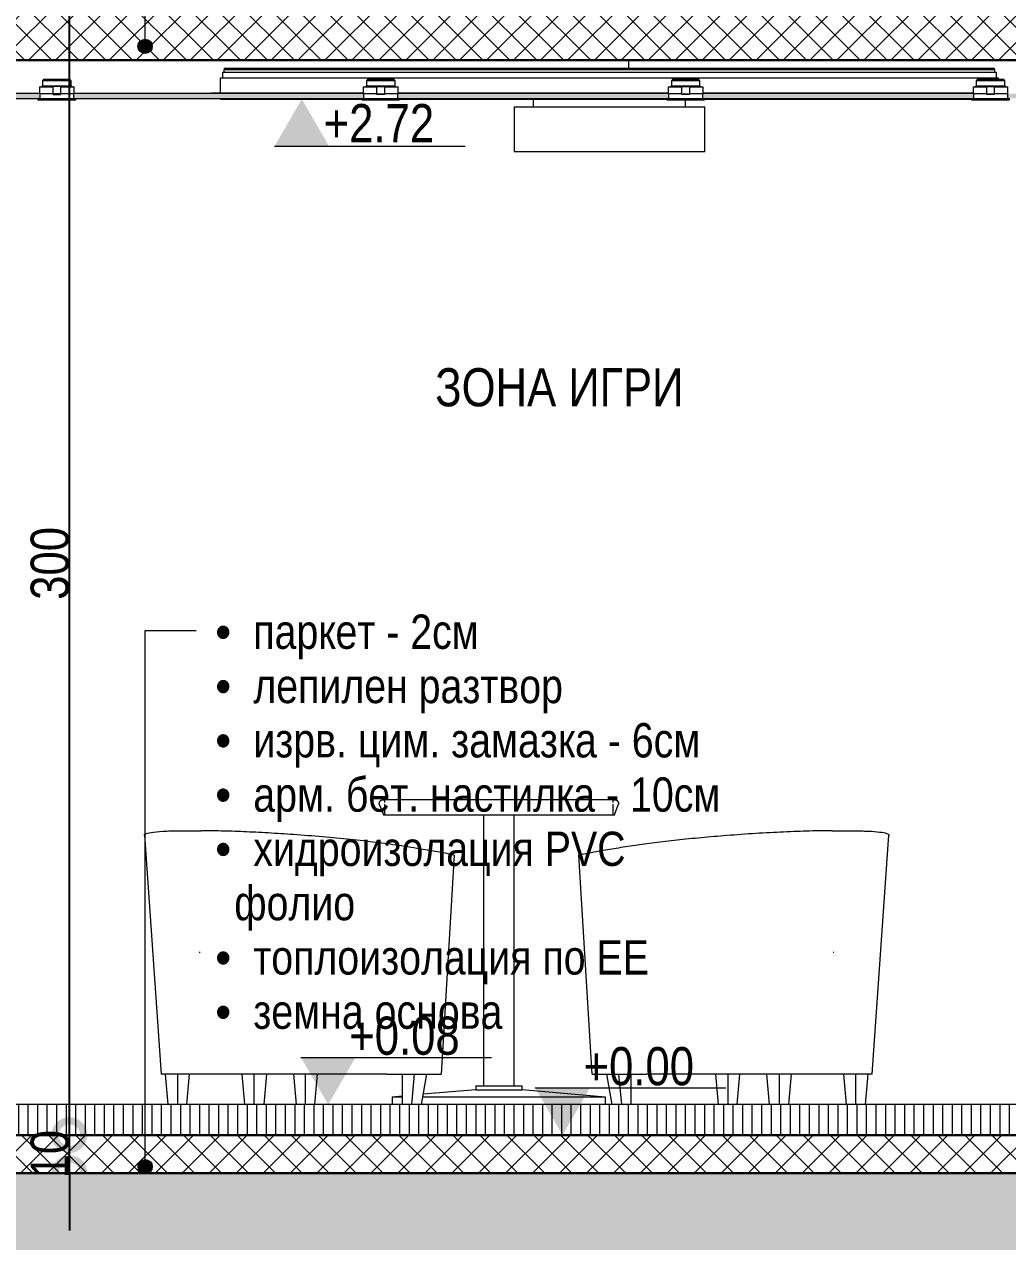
# Model space of a CAD drawing. Header units: centimetres. Extents: x 0 to 25250, y 0 to 2250.
# Drawn here: x 9647.1 to 9905.1, y 1368 to 1687.4 of the extents above; entities that cross this region are included whole.
import ezdxf

# ---------------------------------------------------------------- set-up
doc = ezdxf.new("R2010")
doc.units = ezdxf.units.CM
doc.linetypes.add('20-View-1$0$Dash', pattern=[31.75, 15.875, -15.875])
for name, color, linetype, lineweight in [('A-ANNO-DIMS', 7, 'Continuous', 9), ('A-ANNO-NOTE', 7, 'Continuous', 9), ('A-AREA-IDEN', 7, 'Continuous', 9), ('A-CLNG', 7, 'Continuous', 15), ('A-CLNG-PATT', 7, 'Continuous', 15), ('A-DETL', 7, 'Continuous', 9), ('A-DETL-GENF', 7, 'Continuous', 9), ('A-FLOR-FNSH', 7, 'Continuous', 9), ('A-FLOR-LEVL', 7, 'Continuous', 9), ('A-FLOR-PATT', 7, 'Continuous', 9), ('A-GENM', 7, 'Continuous', 9), ('E-LITE-EQPM', 7, 'Continuous', 9), ('G-ANNO-DIMS', 7, 'Continuous', 9), ('G-ANNO-TEXT', 7, 'Continuous', 9), ('I-FURN', 7, 'Continuous', 9), ('S-BEAM', 7, 'Continuous', 9)]:
    doc.layers.add(name, color=color, linetype=linetype, lineweight=lineweight)
doc.styles.add('20-View-1$0$Arial Narrow', font='ARIALN.TTF', dxfattribs={"height": 10})
doc.styles.add('20-View-1$0$Arial Narrow_1', font='ARIALN.TTF', dxfattribs={"height": 10})
doc.styles.add('20-View-1$0$Arial Narrow_3', font='ARIALN.TTF', dxfattribs={"height": 9})
doc.dimstyles.new('20-View-1$0$TEC_DIM', dxfattribs={"dimscale": 30.48, "dimtxt": 10.23431, "dimasz": 0.492126, "dimexe": 0.393701, "dimexo": 0.246063, "dimgap": 0, "dimtad": 1, "dimdec": 0, "dimzin": 0, "dimdsep": 46, "dimtxsty": '20-View-1$0$Arial Narrow', "dimblk1": '20-View-1$0$_DotSmall', "dimblk2": '20-View-1$0$_DotSmall', "dimsah": 1, "dimcen": 0.09, "dimazin": 0, "dimtfac": 1, "dimtdec": 4, "dimtix": 1, "dimtmove": 0, "dimatfit": 3, "dimfxl": 1, "dimtvp": 1, "dimtolj": 1, "dimtzin": 0, "dimarcsym": 2})
pattern_1 = [(45, (10368.9557, 1691.626), (-3.535534, 3.535534), []), (135, (10368.9557, 1691.626), (-3.535534, -3.535534), [])]

# ---------------------------------------------------------------- blocks, each defined once
blk = doc.blocks.new('Furniture_Crescent_Armchair - 870x580x380mm-1673152-1-1')
at = {"layer": 'I-FURN', "color": 253, "true_color": 0xaaaaaa}
for p, q in [((-887.86, 79.85), (-883.61, 79.85)), ((-898.52, 78.72), (-894.14, 16)), ((-817.2, 73.47), (-820.66, 16)), ((-884.7, 16), (-894.14, 16)), ((-892.31, 8), (-893.01, 16)), ((-889.83, 16), (-889.83, 8)), ((-887.36, 8), (-886.65, 16)), ((-880.46, 16), (-884.7, 16)), ((-834.89, 16), (-880.46, 16)), ((-872.17, 8), (-872.88, 16)), ((-869.69, 8), (-869.69, 16)), ((-866.51, 16), (-867.22, 8)), ((-859.43, 16), (-858.72, 8)), ((-856.24, 8), (-856.24, 16)), ((-853.77, 8), (-853.06, 16)), ((-834.89, 16), (-820.66, 16)), ((-830.8, 8), (-830.8, 16)), ((-828.33, 8), (-827.62, 16)), ((-825.85, 8), (-824.44, 16))]:
    blk.add_line(p, q, dxfattribs=at)
at = {"layer": 'I-FURN', "color": 253, "true_color": 0xaaaaaa, "flags": 128}
blk.add_lwpolyline([(-884.11, 47.99), (-884.01, 48), (-883.92, 48)], dxfattribs=at)
at = {"layer": 'I-FURN', "color": 253, "true_color": 0xaaaaaa}
for points, knots in [([(-898.47, 78.59), (-898.6, 78.79), (-898.34, 79.15), (-896.35, 79.55), (-893.45, 79.76), (-890.46, 79.84), (-888.76, 79.85), (-887.86, 79.85)], [0.4705882, 0.4705882, 0.4705882, 0.4705882, 0.6029412, 0.7352941, 0.8676471, 0.9338235, 1, 1, 1, 1]), ([(-831.92, 76), (-832.81, 76.13), (-834.68, 76.4), (-838.75, 76.92), (-844.39, 77.56), (-851.75, 78.26), (-859.1, 78.84), (-866.11, 79.29), (-872.57, 79.61), (-877.53, 79.78), (-881.14, 79.84), (-882.81, 79.85), (-883.61, 79.85)], [-1, -1, -1, -1, -0.933824, -0.867647, -0.735294, -0.602941, -0.470588, -0.352941, -0.235294, -0.117647, -0.058824, 0, 0, 0, 0]), ([(-817.2, 73.47), (-818.42, 73.72), (-821.02, 74.22), (-825.86, 75.06), (-829.64, 75.66), (-831.92, 76)], [-1, -1, -1, -1, -0.7, -0.4, 0, 0, 0, 0])]:
    blk.add_open_spline(points, degree=3, knots=knots, dxfattribs=at)
blk = doc.blocks.new('Furniture_Table_Cafe - Furniture_Table_Cafe-V22-1-1')
at = {"layer": 'I-FURN', "color": 253, "true_color": 0xaaaaaa}
for p, q in [((-1614.46, 86.64), (-1613.44, 84)), ((-1613.14, 88), (-1613.14, 87.3)), ((-1613.14, 86.85), (-1613.14, 84)), ((-1553.14, 87.3), (-1553.14, 88)), ((-1553.14, 84), (-1553.14, 86.85)), ((-1552.84, 84), (-1551.83, 86.64)), ((-1613.44, 84), (-1552.84, 84)), ((-1587.14, 84), (-1587.14, 12.92)), ((-1579.14, 12.92), (-1579.14, 84)), ((-1589.23, 12.92), (-1589.23, 11.92)), ((-1589.23, 12.92), (-1577.06, 12.92)), ((-1577.06, 11.92), (-1577.06, 12.92)), ((-1608.44, 10.24), (-1611.14, 10)), ((-1611.14, 10), (-1611.14, 8)), ((-1608.49, 10), (-1611.14, 10)), ((-1555.14, 10), (-1603.24, 10)), ((-1589.23, 11.92), (-1603.01, 10.71)), ((-1589.23, 11.92), (-1577.06, 11.92)), ((-1555.14, 10), (-1577.06, 11.92)), ((-1555.14, 8), (-1555.14, 10))]:
    blk.add_line(p, q, dxfattribs=at)
at = {"layer": 'I-FURN', "color": 253, "true_color": 0xaaaaaa, "flags": 128}
for points in [[(-1614.46, 86.64), (-1614.47, 86.68), (-1614.48, 86.72), (-1614.49, 86.76), (-1614.5, 86.79), (-1614.51, 86.83), (-1614.52, 86.87), (-1614.52, 86.91), (-1614.52, 86.95), (-1614.52, 86.99), (-1614.52, 87.03), (-1614.52, 87.07), (-1614.52, 87.11), (-1614.51, 87.15), (-1614.51, 87.19), (-1614.5, 87.23), (-1614.49, 87.27), (-1614.48, 87.31), (-1614.46, 87.35), (-1614.45, 87.38), (-1614.43, 87.42), (-1614.41, 87.46), (-1614.39, 87.49), (-1614.37, 87.53), (-1614.35, 87.56), (-1614.33, 87.59), (-1614.31, 87.62), (-1614.28, 87.65), (-1614.25, 87.68), (-1614.23, 87.71), (-1614.2, 87.74), (-1614.17, 87.77), (-1614.13, 87.79), (-1614.1, 87.82), (-1614.07, 87.84), (-1614.04, 87.86), (-1614, 87.88), (-1613.97, 87.9), (-1613.93, 87.91), (-1613.89, 87.93), (-1613.85, 87.94), (-1613.82, 87.96), (-1613.78, 87.97), (-1613.74, 87.98), (-1613.7, 87.98), (-1613.66, 87.99), (-1613.62, 88), (-1613.58, 88), (-1613.54, 88), (-1613.52, 88)], [(-1613.52, 88), (-1613.5, 88), (-1613.43, 88), (-1613.31, 88), (-1613.14, 88)], [(-1552.76, 88), (-1552.79, 88), (-1552.86, 88), (-1552.98, 88), (-1553.15, 88), (-1553.37, 88), (-1553.63, 88), (-1553.95, 88), (-1554.31, 88), (-1554.71, 88), (-1555.16, 88), (-1555.66, 88), (-1556.2, 88), (-1556.78, 88), (-1557.4, 88), (-1558.07, 88), (-1558.78, 88), (-1559.52, 88), (-1560.3, 88), (-1561.12, 88), (-1561.98, 88), (-1562.87, 88), (-1563.79, 88), (-1564.74, 88), (-1565.72, 88), (-1566.73, 88), (-1567.76, 88), (-1568.82, 88), (-1569.91, 88), (-1571.01, 88), (-1572.13, 88), (-1573.28, 88), (-1574.43, 88), (-1575.6, 88), (-1576.79, 88), (-1577.98, 88), (-1579.18, 88), (-1580.39, 88), (-1581.6, 88), (-1582.82, 88), (-1584.03, 88), (-1585.24, 88), (-1586.45, 88), (-1587.66, 88), (-1588.86, 88), (-1590.05, 88), (-1591.22, 88), (-1592.39, 88), (-1593.54, 88), (-1594.67, 88), (-1595.79, 88), (-1596.88, 88), (-1597.95, 88), (-1599, 88), (-1600.03, 88), (-1601.02, 88), (-1601.99, 88), (-1602.93, 88), (-1603.83, 88), (-1604.71, 88), (-1605.55, 88), (-1606.35, 88), (-1607.11, 88), (-1607.84, 88), (-1608.53, 88), (-1609.18, 88), (-1609.78, 88), (-1610.34, 88), (-1610.86, 88), (-1611.34, 88), (-1611.77, 88), (-1612.15, 88), (-1612.49, 88), (-1612.78, 88), (-1613.02, 88), (-1613.22, 88), (-1613.37, 88), (-1613.47, 88), (-1613.52, 88), (-1613.52, 88)], [(-1553.17, 88), (-1553.07, 88), (-1552.92, 88), (-1552.82, 88), (-1552.77, 88), (-1552.76, 88)], [(-1552.76, 88), (-1552.72, 88), (-1552.68, 88), (-1552.64, 87.99), (-1552.6, 87.99), (-1552.56, 87.98), (-1552.53, 87.97), (-1552.49, 87.96), (-1552.45, 87.95), (-1552.41, 87.94), (-1552.37, 87.92), (-1552.34, 87.9), (-1552.3, 87.89), (-1552.27, 87.87), (-1552.23, 87.85), (-1552.2, 87.83), (-1552.17, 87.8), (-1552.13, 87.78), (-1552.1, 87.75), (-1552.07, 87.72), (-1552.05, 87.7), (-1552.02, 87.67), (-1551.99, 87.64), (-1551.97, 87.61), (-1551.94, 87.57), (-1551.92, 87.54), (-1551.9, 87.51), (-1551.88, 87.47), (-1551.86, 87.44), (-1551.85, 87.4), (-1551.83, 87.36), (-1551.82, 87.32), (-1551.8, 87.29), (-1551.79, 87.25), (-1551.79, 87.21), (-1551.78, 87.17), (-1551.77, 87.13), (-1551.77, 87.09), (-1551.76, 87.05), (-1551.76, 87.01), (-1551.76, 86.97), (-1551.77, 86.93), (-1551.77, 86.89), (-1551.77, 86.85), (-1551.78, 86.81), (-1551.79, 86.77), (-1551.8, 86.73), (-1551.81, 86.7), (-1551.82, 86.66), (-1551.83, 86.64)]]:
    blk.add_lwpolyline(points, dxfattribs=at)
blk = doc.blocks.new('Furniture_Crescent_Armchair - 870x580x380mm-V23-1-1')
at = {"layer": 'I-FURN', "color": 253, "true_color": 0xaaaaaa}
for p, q in [((-1495.72, 79.85), (-1491.48, 79.85)), ((-1485.2, 16), (-1480.82, 78.72)), ((-1558.68, 16), (-1562.14, 73.47)), ((-1558.68, 16), (-1544.45, 16)), ((-1554.9, 16), (-1553.48, 8)), ((-1551.72, 16), (-1551.01, 8)), ((-1548.54, 16), (-1548.54, 8)), ((-1498.88, 16), (-1544.45, 16)), ((-1526.28, 16), (-1525.57, 8)), ((-1523.09, 16), (-1523.09, 8)), ((-1520.62, 8), (-1519.91, 16)), ((-1512.12, 8), (-1512.83, 16)), ((-1509.64, 16), (-1509.64, 8)), ((-1506.46, 16), (-1507.17, 8)), ((-1494.64, 16), (-1498.88, 16)), ((-1485.2, 16), (-1494.64, 16)), ((-1492.69, 16), (-1491.98, 8)), ((-1489.51, 8), (-1489.51, 16)), ((-1486.32, 16), (-1487.03, 8))]:
    blk.add_line(p, q, dxfattribs=at)
at = {"layer": 'I-FURN', "color": 253, "true_color": 0xaaaaaa, "flags": 128}
blk.add_lwpolyline([(-1495.42, 48), (-1495.32, 48), (-1495.22, 47.99)], dxfattribs=at)
at = {"layer": 'I-FURN', "color": 253, "true_color": 0xaaaaaa}
for points, knots in [([(-1495.72, 79.85), (-1496.63, 79.85), (-1498.51, 79.84), (-1502.63, 79.76), (-1508.33, 79.55), (-1515.72, 79.15), (-1523.08, 78.63), (-1530.08, 78.03), (-1536.49, 77.39), (-1541.4, 76.82), (-1544.98, 76.35), (-1546.62, 76.12), (-1547.41, 76)], [-1, -1, -1, -1, -0.933824, -0.867647, -0.735294, -0.602941, -0.470588, -0.352941, -0.235294, -0.117647, -0.058824, 0, 0, 0, 0]), ([(-1491.48, 79.85), (-1490.68, 79.85), (-1489.16, 79.84), (-1486.44, 79.78), (-1483.69, 79.61), (-1481.55, 79.29), (-1480.79, 78.93), (-1480.81, 78.68), (-1480.86, 78.59)], [0, 0, 0, 0, 0.0588235, 0.1176471, 0.2352941, 0.3529412, 0.4705882, 0.5294118, 0.5294118, 0.5294118, 0.5294118]), ([(-1547.41, 76), (-1549.13, 75.74), (-1552.41, 75.23), (-1557.42, 74.38), (-1560.51, 73.8), (-1562.14, 73.47)], [-1, -1, -1, -1, -0.7, -0.4, 0, 0, 0, 0])]:
    blk.add_open_spline(points, degree=3, knots=knots, dxfattribs=at)
blk = doc.blocks.new('Furniture_Crescent_Armchair - 870x580x380mm-V24-1-1')
at = {"layer": 'I-FURN', "color": 253, "true_color": 0xaaaaaa}
blk.add_line((-1676.16, 78.72), (-1671.78, 16), dxfattribs=at)
blk.add_open_spline([(-1676.13, 78.84), (-1676.18, 78.76), (-1676.17, 78.68), (-1676.11, 78.59)], degree=3, dxfattribs=at)
blk = doc.blocks.new('Furniture_Crescent_Armchair - 870x580x380mm-V25-1-1')
at = {"layer": 'I-FURN', "color": 253, "true_color": 0xaaaaaa}
blk.add_line((-1485.2, 16), (-1480.82, 78.72), dxfattribs=at)
blk.add_open_spline([(-1480.86, 78.59), (-1480.81, 78.68), (-1480.8, 78.76), (-1480.85, 78.84)], degree=3, dxfattribs=at)
blk = doc.blocks.new('Spot Elevations - ELEVATION_PROJECT-V44-1-1')
at = {"layer": 'A-ANNO-NOTE'}
blk.add_hatch(color=256, dxfattribs=at).paths.add_polyline_path([(-1642.01, 259.44), (-1627.7, 259.44), (-1634.85, 271.83)])
blk.add_line((-1642.01, 259.44), (-1592.01, 259.44), dxfattribs=at)
blk = doc.blocks.new('Spot Elevations - ELEVATION_PROJECT-150941-1-1')
at = {"layer": 'A-ANNO-NOTE'}
blk.add_hatch(color=256, dxfattribs=at).paths.add_polyline_path([(-1581.3, 312.39), (-1566.99, 312.39), (-1574.14, 300)])
blk.add_line((-1581.3, 312.39), (-1531.3, 312.39), dxfattribs=at)
blk = doc.blocks.new('20-View-1$0$_DotSmall')
at = {"color": 0, "linetype": 'ByBlock', "const_width": 0.5}
blk.add_lwpolyline([(-0.0625, 0, 1), (0.0625, 0, 1)], format="xyb", close=True, dxfattribs=at)
blk = doc.blocks.new('*D2967')
at = {"layer": 'A-ANNO-DIMS', "color": 0, "lineweight": -2, "transparency": 16777216}
for p, q in [((9658.93, 1395.96), (9658.93, 1410.96)), ((9658.93, 1385.96), (9658.93, 1395.96)), ((9663.78, 1395.96), (9670.93, 1395.96)), ((9658.93, 1385.96), (9658.93, 1370.96)), ((9663.78, 1385.96), (9670.93, 1385.96))]:
    blk.add_line(p, q, dxfattribs=at)
at = {"layer": 'A-ANNO-DIMS', "color": 0, "lineweight": -2, "transparency": 16777216, "xscale": 15, "yscale": 15, "zscale": 15}
for p, rotation in [((9658.93, 1395.96), 270), ((9658.93, 1385.96), 90)]:
    blk.add_blockref('20-View-1$0$_DotSmall', p, dxfattribs=dict(at, rotation=rotation))
at = {"layer": 'A-ANNO-DIMS', "color": 0, "transparency": 16777216, "insert": (9653.83, 1390.96), "char_height": 10, "width": 15.2053, "attachment_point": 5, "rotation": 90, "style": '20-View-1$0$Arial Narrow'}
blk.add_mtext('\\A1;10', dxfattribs=at)
blk = doc.blocks.new('*D2968')
at = {"layer": 'A-ANNO-DIMS', "color": 0, "lineweight": -2, "transparency": 16777216}
for p, q in [((9658.93, 1395.96), (9658.93, 1695.96)), ((9663.78, 1695.96), (9670.93, 1695.96)), ((9663.78, 1395.96), (9670.93, 1395.96))]:
    blk.add_line(p, q, dxfattribs=at)
at = {"layer": 'A-ANNO-DIMS', "color": 0, "lineweight": -2, "transparency": 16777216, "xscale": 15, "yscale": 15, "zscale": 15}
for p, rotation in [((9658.93, 1695.96), 90), ((9658.93, 1395.96), 270)]:
    blk.add_blockref('20-View-1$0$_DotSmall', p, dxfattribs=dict(at, rotation=rotation))
at = {"layer": 'A-ANNO-DIMS', "color": 0, "transparency": 16777216, "insert": (9653.83, 1545.96), "char_height": 10, "width": 22.8079, "attachment_point": 5, "rotation": 90, "style": '20-View-1$0$Arial Narrow'}
blk.add_mtext('\\A1;300', dxfattribs=at)
blk = doc.blocks.new('ClearAccent-RS060B-3D - 1xLED5-36-_830-1748929-1-1')
at = {"layer": 'E-LITE-EQPM', "lineweight": 5}
for p, q in [((-1458.72, 275), (-1458.72, 273.32)), ((-1458.72, 275), (-1455.18, 275)), ((-1457.89, 275.24), (-1458.14, 275)), ((-1457.54, 277), (-1457.89, 276.64)), ((-1457.89, 276.64), (-1457.89, 275.24)), ((-1454.14, 276.64), (-1457.89, 276.64)), ((-1457.89, 275.24), (-1454.14, 275.24)), ((-1454.14, 275.24), (-1457.89, 275.24)), ((-1457.54, 277), (-1454.14, 277)), ((-1457.44, 275.24), (-1457.44, 275)), ((-1455.14, 273.15), (-1455.14, 275.11)), ((-1455.14, 275.11), (-1453.14, 275.11)), ((-1454.14, 277), (-1450.75, 277)), ((-1450.39, 276.64), (-1454.14, 276.64)), ((-1454.14, 275.24), (-1450.39, 275.24)), ((-1450.39, 275.24), (-1454.14, 275.24)), ((-1453.14, 275.11), (-1453.14, 273.15)), ((-1453.11, 275), (-1449.57, 275)), ((-1450.85, 275), (-1450.85, 275.24)), ((-1450.39, 276.64), (-1450.75, 277)), ((-1450.39, 275.24), (-1450.39, 276.64)), ((-1450.15, 275), (-1450.39, 275.24)), ((-1449.57, 273.32), (-1449.57, 275)), ((-1459.14, 272), (-1459.14, 271.5)), ((-1459.02, 272), (-1454.14, 272)), ((-1454.14, 271.5), (-1459.02, 271.5)), ((-1458.72, 273.32), (-1458.64, 273.25)), ((-1458.72, 273.32), (-1455.18, 273.32)), ((-1458.64, 273.25), (-1458.64, 272)), ((-1458.64, 273.25), (-1455.18, 273.25)), ((-1455.14, 273.03), (-1455.14, 273.15)), ((-1455.14, 273.15), (-1453.14, 273.15)), ((-1453.14, 273.03), (-1455.14, 273.03)), ((-1454.14, 272), (-1449.27, 272)), ((-1449.27, 271.5), (-1454.14, 271.5)), ((-1453.14, 273.15), (-1453.14, 273.03)), ((-1453.11, 273.32), (-1449.57, 273.32)), ((-1453.11, 273.25), (-1449.64, 273.25)), ((-1449.64, 273.25), (-1449.57, 273.32)), ((-1449.64, 272), (-1449.64, 273.25)), ((-1449.14, 271.5), (-1449.14, 272))]:
    blk.add_line(p, q, dxfattribs=at)
blk = doc.blocks.new('ClearAccent-RS060B-3D - 1xLED5-36-_830-V9-1-1')
at = {"layer": 'E-LITE-EQPM', "lineweight": 5}
for p, q in [((-1704.14, 272), (-1704.14, 271.5)), ((-1704.02, 271.5), (-1704.02, 271.5)), ((-1703.72, 273.32), (-1703.64, 273.25)), ((-1694.64, 273.25), (-1694.57, 273.32)), ((-1694.27, 271.5), (-1694.27, 271.5)), ((-1694.14, 271.5), (-1694.14, 272))]:
    blk.add_line(p, q, dxfattribs=at)
blk = doc.blocks.new('ClearAccent-RS060B-3D - 1xLED5-36-_830-V10-1-1')
at = {"layer": 'E-LITE-EQPM', "lineweight": 5}
for p, q in [((-1703.72, 275), (-1703.72, 273.32)), ((-1703.72, 275), (-1700.18, 275)), ((-1702.89, 275.24), (-1703.14, 275)), ((-1702.54, 277), (-1702.89, 276.64)), ((-1702.89, 276.64), (-1702.89, 275.24)), ((-1699.14, 276.64), (-1702.89, 276.64)), ((-1702.89, 275.24), (-1701.04, 275.24)), ((-1701.04, 275.24), (-1702.89, 275.24)), ((-1702.54, 277), (-1699.14, 277)), ((-1702.44, 275.24), (-1702.44, 275)), ((-1701.02, 275.24), (-1699.14, 275.24)), ((-1699.14, 275.24), (-1701.02, 275.24)), ((-1700.14, 273.15), (-1700.14, 275.11)), ((-1698.14, 275.11), (-1700.14, 275.11)), ((-1699.14, 277), (-1695.75, 277)), ((-1695.39, 276.64), (-1699.14, 276.64)), ((-1699.14, 275.24), (-1695.39, 275.24)), ((-1695.39, 275.24), (-1699.14, 275.24)), ((-1698.14, 275.11), (-1698.14, 273.15)), ((-1698.11, 275), (-1694.57, 275)), ((-1695.85, 275), (-1695.85, 275.24)), ((-1695.39, 276.64), (-1695.75, 277)), ((-1695.39, 275.24), (-1695.39, 276.64)), ((-1695.15, 275), (-1695.39, 275.24)), ((-1694.57, 273.32), (-1694.57, 275)), ((-1704.14, 272), (-1704.14, 271.5)), ((-1704.02, 272), (-1699.14, 272)), ((-1699.14, 271.5), (-1704.02, 271.5)), ((-1703.72, 273.32), (-1703.64, 273.25)), ((-1703.72, 273.32), (-1700.18, 273.32)), ((-1703.64, 273.25), (-1703.64, 272)), ((-1703.64, 273.25), (-1700.18, 273.25)), ((-1700.14, 273.03), (-1700.14, 273.15)), ((-1698.14, 273.15), (-1700.14, 273.15)), ((-1700.14, 273.03), (-1698.14, 273.03)), ((-1699.14, 272), (-1694.27, 272)), ((-1694.27, 271.5), (-1699.14, 271.5)), ((-1698.14, 273.15), (-1698.14, 273.03)), ((-1698.06, 273.32), (-1694.57, 273.32)), ((-1698.06, 273.25), (-1694.64, 273.25)), ((-1694.64, 273.25), (-1694.57, 273.32)), ((-1694.64, 272), (-1694.64, 273.25)), ((-1694.14, 271.5), (-1694.14, 272))]:
    blk.add_line(p, q, dxfattribs=at)
blk = doc.blocks.new('ClearAccent-RS060B-3D - 1xLED5-36-_830-V11-1-1')
at = {"layer": 'E-LITE-EQPM', "lineweight": 5}
for p, q in [((-1459.14, 271.83), (-1459.14, 271.5)), ((-1459.02, 271.5), (-1459.02, 271.5)), ((-1449.64, 273.25), (-1449.57, 273.32)), ((-1449.27, 271.5), (-1449.27, 271.5)), ((-1449.14, 271.5), (-1449.14, 272))]:
    blk.add_line(p, q, dxfattribs=at)
blk = doc.blocks.new('ClearAccent-RS060B-3D - 1xLED5-36-_830-V12-1-1')
at = {"layer": 'E-LITE-EQPM', "lineweight": 5}
for p, q in [((-1529.27, 271.5), (-1529.27, 271.5)), ((-1529.14, 271.5), (-1529.14, 271.83))]:
    blk.add_line(p, q, dxfattribs=at)
blk = doc.blocks.new('ClearAccent-RS060B-3D - 1xLED5-36-_830-V13-1-1')
at = {"layer": 'E-LITE-EQPM', "lineweight": 5}
for p, q in [((-1619.14, 271.83), (-1619.14, 271.5)), ((-1619.02, 271.5), (-1619.02, 271.5)), ((-1609.27, 271.5), (-1609.27, 271.5)), ((-1609.14, 271.5), (-1609.14, 271.83))]:
    blk.add_line(p, q, dxfattribs=at)
blk = doc.blocks.new('TRACK LIGHT MAYTONI SYS - 200x276-1638274-1-1')
at = {"layer": 'A-GENM', "lineweight": 5}
for p, q in [((-1655.6, 278.88), (-1452.69, 278.88)), ((-1655.6, 277.38), (-1655.6, 278.88)), ((-1655.19, 279.56), (-1453.09, 279.56)), ((-1655.19, 278.88), (-1655.19, 279.56)), ((-1655.1, 279.92), (-1453.18, 279.92)), ((-1655.1, 279.79), (-1655.1, 279.92)), ((-1655.1, 279.79), (-1453.18, 279.79)), ((-1654.73, 279.56), (-1654.73, 279.79)), ((-1453.56, 279.79), (-1453.56, 279.56)), ((-1453.18, 279.92), (-1453.18, 279.79)), ((-1453.09, 279.56), (-1453.09, 278.88)), ((-1452.69, 278.88), (-1452.69, 277.38)), ((-1656.2, 277.38), (-1452.09, 277.38)), ((-1656.2, 273.44), (-1656.2, 277.38)), ((-1452.09, 277.38), (-1452.09, 277)), ((-1658.64, 273.44), (-1618.72, 273.44)), ((-1658.64, 273.25), (-1658.64, 273.44)), ((-1656.2, 271.83), (-1656.2, 272)), ((-1656.2, 271.83), (-1619.02, 271.83)), ((-1609.57, 273.44), (-1538.72, 273.44)), ((-1609.27, 271.83), (-1539.02, 271.83)), ((-1529.57, 273.44), (-1458.72, 273.44)), ((-1529.27, 271.83), (-1459.02, 271.83)), ((-1449.64, 273.32), (-1449.64, 273.25))]:
    blk.add_line(p, q, dxfattribs=at)
blk = doc.blocks.new('Deckenleuchte rund mit Ring Aufbau - 50-1639389-1-1')
at = {"layer": 'E-LITE-EQPM', "lineweight": 5}
for p, q in [((-1574.14, 271.83), (-1574.14, 269.81)), ((-1534.14, 269.81), (-1534.14, 271.5)), ((-1579.14, 269.81), (-1579.14, 258.03)), ((-1579.14, 269.81), (-1529.14, 269.81)), ((-1529.14, 258.03), (-1529.14, 269.81)), ((-1579.14, 258.03), (-1529.14, 258.03))]:
    blk.add_line(p, q, dxfattribs=at)

msp = doc.modelspace()

# ---------------------------------------------------------------- hatches: boundary and pattern name
at = {"layer": 'A-CLNG-PATT', "true_color": 0xffff80}
h = msp.add_hatch(color=51, dxfattribs=at)
h.paths.add_polyline_path([(9806.29, 1667.96), (9816.12, 1667.96), (9816.12, 1669.21), (9745.12, 1669.21), (9745.12, 1667.96), (9802.38, 1667.96)])
h.paths.add_polyline_path([(9990.62, 1667.96), (9990.62, 1669.21), (9905.12, 1669.21), (9905.12, 1667.96), (9962.76, 1667.96)])
h.paths.add_polyline_path([(9618.52, 1667.96), (9651.12, 1667.96), (9651.12, 1669.21), (9610.62, 1669.21), (9610.62, 1667.96)])
h.paths.add_polyline_path([(9660.12, 1667.96), (9736.12, 1667.96), (9736.12, 1669.21), (9660.12, 1669.21)])
h.paths.add_polyline_path([(9895.74, 1667.96), (9896.12, 1667.96), (9896.12, 1669.21), (9825.12, 1669.21), (9825.12, 1667.96), (9892.35, 1667.96)])
at = {"layer": 'A-DETL-GENF'}
h = msp.add_hatch(dxfattribs=at)
h.set_pattern_fill('FP1_13', color=256, style=0, pattern_type=2)
h.set_pattern_definition([(0, (10368.956, 1691.626), (19.05, 19.05), [19.05, -19.05]), (0, (10368.956, 1698.77), (19.05, 19.05), [19.05, -19.05]), (0, (10368.956, 1705.913), (19.05, 19.05), [19.05, -19.05]), (90, (10371.337, 1708.295), (-19.05, 19.05), [19.05, -19.05]), (90, (10378.48, 1708.295), (-19.05, 19.05), [19.05, -19.05]), (90, (10385.625, 1708.295), (-19.05, 19.05), [19.05, -19.05])])
h.paths.add_polyline_path([(11256.99, 1278.99), (11371.03, 1278.99), (11371.03, 1365.96), (11150.62, 1365.96), (11150.62, 1295.96), (11145.62, 1295.96), (11145.62, 1281.96), (11147.25, 1281.96), (11147.25, 1278.99), (11245.85, 1278.99)])
h.paths.add_polyline_path([(9569.14, 1278.99), (9569.14, 1281.96), (9570.62, 1281.96), (9570.62, 1295.96), (9555.62, 1295.96), (9555.62, 1365.96), (9368.16, 1365.96), (9368.16, 1278.99), (9568.5, 1278.99)])
h.paths.add_polyline_path([(9626.91, 1278.99), (9976.64, 1278.99), (9976.64, 1281.96), (9978.12, 1281.96), (9978.12, 1385.96), (9620.62, 1385.96), (9620.62, 1281.96), (9622.2, 1281.96), (9622.2, 1278.99)])
h.paths.add_polyline_path([(10029.7, 1278.99), (10619.14, 1278.99), (10619.14, 1281.96), (10620.62, 1281.96), (10620.62, 1385.96), (10028.12, 1385.96), (10028.12, 1281.96), (10029.7, 1281.96), (10029.7, 1279.42)])
h.paths.add_polyline_path([(11113.76, 1278.99), (11113.76, 1281.96), (11115.62, 1281.96), (11115.62, 1375.96), (10670.62, 1375.96), (10670.62, 1281.96), (10672.2, 1281.96), (10672.2, 1278.99), (11109.56, 1278.99)])
at = {"layer": 'A-FLOR-PATT'}
h = msp.add_hatch(dxfattribs=at)
h.set_pattern_fill('FP1_11', color=256, style=0, pattern_type=2)
h.set_pattern_definition(pattern_1)
h.paths.add_polyline_path([(10267.89, 1677.96), (11130.62, 1677.96), (11130.62, 1695.96), (9570.62, 1695.96), (9570.62, 1677.96), (10263.98, 1677.96)])
at = {"layer": 'A-FLOR-PATT', "true_color": 0x787878}
h = msp.add_hatch(dxfattribs=at)
h.set_pattern_fill('FP1_5', color=8, style=0, pattern_type=2)
h.set_pattern_definition([(270, (10350.6187, 1403.965), (2.5, 2e-16), [])])
h.paths.add_polyline_path([(10645.62, 1395.96), (10645.62, 1403.96), (9570.62, 1403.96), (9570.62, 1395.96), (10619.95, 1395.96)])
at = {"layer": 'A-FLOR-PATT'}
h = msp.add_hatch(dxfattribs=at)
h.set_pattern_fill('FP1_11', color=256, style=0, pattern_type=2)
h.set_pattern_definition(pattern_1)
h.paths.add_polyline_path([(9570.62, 1385.96), (10670.62, 1385.96), (10670.62, 1395.96), (9570.62, 1395.96), (9570.62, 1395.27)])
at = {"layer": 'G-ANNO-TEXT'}
h = msp.add_hatch(color=256, dxfattribs=at)
edge = h.paths.add_edge_path()
edge.add_arc((9678.8, 1681.61), 1.88, 0, 360)
h = msp.add_hatch(color=256, dxfattribs=at)
edge = h.paths.add_edge_path()
edge.add_arc((9678.8, 1387.69), 1.87, 0, 360)

# ---------------------------------------------------------------- linework, layer by layer
at = {"layer": 'A-CLNG', "lineweight": 5}
for p, q in [((9651.12, 1669.21), (9610.62, 1669.21)), ((9610.62, 1667.96), (9650.74, 1667.96)), ((9736.12, 1669.21), (9660.12, 1669.21)), ((9660.49, 1667.96), (9735.74, 1667.96)), ((9816.12, 1669.21), (9745.12, 1669.21)), ((9745.49, 1667.96), (9815.74, 1667.96)), ((9896.12, 1669.21), (9825.12, 1669.21)), ((9825.49, 1667.96), (9895.74, 1667.96))]:
    msp.add_line(p, q, dxfattribs=at)
at = {"layer": 'A-DETL', "color": 7, "lineweight": 30}
msp.add_line((9978.12, 1385.96), (9620.62, 1385.96), dxfattribs=at)
at = {"layer": 'A-FLOR-FNSH', "lineweight": 30}
for p, q in [((9595.62, 1677.96), (9990.62, 1677.96)), ((9570.62, 1395.96), (10645.62, 1395.96))]:
    msp.add_line(p, q, dxfattribs=at)
at = {"layer": 'A-FLOR-FNSH'}
msp.add_line((10114.62, 1403.96), (9570.62, 1403.96), dxfattribs=at)
at = {"layer": 'A-FLOR-LEVL', "linetype": '20-View-1$0$Dash'}
msp.add_line((9473.2, 1395.96), (11311.87, 1395.96), dxfattribs=at)
at = {"layer": 'G-ANNO-TEXT'}
for p, q in [((9678.8, 1681.61), (9678.8, 1808.24)), ((9678.8, 1528.38), (9692.18, 1528.38)), ((9678.8, 1387.69), (9678.8, 1528.38))]:
    msp.add_line(p, q, dxfattribs=at)
for centre, radius in [((9678.8, 1681.61), 1.88), ((9678.8, 1387.69), 1.87)]:
    msp.add_circle(centre, radius, dxfattribs=at)
at = {"layer": 'S-BEAM'}
msp.add_line((9805.62, 1677.96), (9805.62, 1675.89), dxfattribs=at)

# ---------------------------------------------------------------- block references
at = {"layer": 'A-ANNO-NOTE'}
msp.add_blockref('Spot Elevations - ELEVATION_PROJECT-V44-1-1', (11354.76, 1395.96), dxfattribs=at)
at = {"layer": 'A-GENM', "lineweight": 5}
msp.add_blockref('TRACK LIGHT MAYTONI SYS - 200x276-1638274-1-1', (11354.76, 1395.96), dxfattribs=at)
at = {"layer": 'E-LITE-EQPM', "lineweight": 5}
for name, p in [('ClearAccent-RS060B-3D - 1xLED5-36-_830-V10-1-1', (11354.76, 1395.96)), ('ClearAccent-RS060B-3D - 1xLED5-36-_830-1748929-1-1', (11194.76, 1395.96)), ('ClearAccent-RS060B-3D - 1xLED5-36-_830-1748929-1-1', (11274.76, 1395.96)), ('ClearAccent-RS060B-3D - 1xLED5-36-_830-1748929-1-1', (11354.76, 1395.96)), ('ClearAccent-RS060B-3D - 1xLED5-36-_830-V9-1-1', (11354.76, 1395.96)), ('ClearAccent-RS060B-3D - 1xLED5-36-_830-V9-1-1', (11354.76, 1395.96)), ('ClearAccent-RS060B-3D - 1xLED5-36-_830-V9-1-1', (11354.76, 1395.96)), ('ClearAccent-RS060B-3D - 1xLED5-36-_830-V9-1-1', (11354.76, 1395.96)), ('ClearAccent-RS060B-3D - 1xLED5-36-_830-V13-1-1', (11354.76, 1395.96)), ('Deckenleuchte rund mit Ring Aufbau - 50-1639389-1-1', (11354.76, 1395.96)), ('ClearAccent-RS060B-3D - 1xLED5-36-_830-V12-1-1', (11354.76, 1395.96)), ('ClearAccent-RS060B-3D - 1xLED5-36-_830-V11-1-1', (11354.76, 1395.96))]:
    msp.add_blockref(name, p, dxfattribs=at)
at = {"layer": 'G-ANNO-DIMS'}
for p in [(11300.98, 1103.96), (11362.46, 1095.96)]:
    msp.add_blockref('Spot Elevations - ELEVATION_PROJECT-150941-1-1', p, dxfattribs=at)
at = {"layer": 'I-FURN', "color": 253, "true_color": 0xaaaaaa}
for name, p in [('Furniture_Table_Cafe - Furniture_Table_Cafe-V22-1-1', (11354.76, 1395.96)), ('Furniture_Crescent_Armchair - 870x580x380mm-1673152-1-1', (10577.12, 1395.96)), ('Furniture_Crescent_Armchair - 870x580x380mm-V23-1-1', (11354.76, 1395.96)), ('Furniture_Crescent_Armchair - 870x580x380mm-V24-1-1', (11354.76, 1395.96)), ('Furniture_Crescent_Armchair - 870x580x380mm-V25-1-1', (11354.76, 1395.96))]:
    msp.add_blockref(name, p, dxfattribs=at)

# ---------------------------------------------------------------- texts
at = {"layer": 'A-AREA-IDEN', "insert": (9787.49, 1587.03), "char_height": 10, "width": 66.45, "attachment_point": 8, "line_spacing_factor": 0.949189, "style": '20-View-1$0$Arial Narrow_1'}
msp.add_mtext('\\pt63.5,127,190.5,254,317.5,381,444.5,508,571.5,635,698.5,762,825.5,889,952.5,1016,1079.5,1143,1206.5,1270,1333.5,1397,1460.5,1524,1587.5,1651,1714.5,1778,1841.5,1905,1968.5,2032;{\\fArial Narrow|b0|i0|c204|p34;ЗОНА ИГРИ}', dxfattribs=at)
at = {"layer": 'G-ANNO-DIMS', "char_height": 10, "width": 34.7536, "attachment_point": 1, "line_spacing_factor": 0.974696, "style": '20-View-1$0$Arial Narrow'}
for s, insert in [('+2.72', (9725.64, 1666.47)), ('+0.08', (9732.35, 1427.05)), ('+0.00', (9793.83, 1419.05))]:
    msp.add_mtext(s, dxfattribs=dict(at, insert=insert))
at = {"layer": 'G-ANNO-TEXT', "insert": (9697.18, 1532.54), "char_height": 9, "width": 136.6025, "attachment_point": 1, "line_spacing_factor": 0.949189, "style": '20-View-1$0$Arial Narrow_3'}
msp.add_mtext('\\pi-5.00004,l5.00004,t9.99999,15.00003,19.99998,25.00002,29.99997,35.00001,39.99996,45,50.00004,54.99999,60.00003,64.99998,70.00002,74.99997,80.00001,84.99996,90,95.00004,99.99999,105.00003,109.99998,115.00002,119.99997,125.00001,129.99996,135,140.00004,144.99999,150.00003,154.99998,160.00002;{\\fSymbol|b0|i0|c2|p18;·^I\\fArial Narrow|b0|i0|c204|p34;паркет }- 2{\\fArial Narrow|b0|i0|c204|p34;см\\P\\fSymbol|b0|i0|c2|p18;·^I\\fArial Narrow|b0|i0|c204|p34;лепилен разтвор \\P\\fSymbol|b0|i0|c2|p18;·^I\\fArial Narrow|b0|i0|c204|p34;изрв}. {\\fArial Narrow|b0|i0|c204|p34;цим}. {\\fArial Narrow|b0|i0|c204|p34;замазка }- 6{\\fArial Narrow|b0|i0|c204|p34;см \\P\\fSymbol|b0|i0|c2|p18;·^I\\fArial Narrow|b0|i0|c204|p34;арм}. {\\fArial Narrow|b0|i0|c204|p34;бет}. {\\fArial Narrow|b0|i0|c204|p34;настилка }- 10{\\fArial Narrow|b0|i0|c204|p34;см\\P\\fSymbol|b0|i0|c2|p18;·^I\\fArial Narrow|b0|i0|c204|p34;хидроизолация }PVC \\P\\pi0,t5.00004,9.99999,15.00003,19.99998,25.00002,29.99997,35.00001,39.99996,45,50.00004,54.99999,60.00003,64.99998,70.00002,74.99997,80.00001,84.99996,90,95.00004,99.99999,105.00003,109.99998,115.00002,119.99997,125.00001,129.99996,135,140.00004,144.99999,150.00003,154.99998,160.00002;{\\fArial Narrow|b0|i0|c204|p34;фолио\\P\\pi-5.00004,t9.99999,15.00003,19.99998,25.00002,29.99997,35.00001,39.99996,45,50.00004,54.99999,60.00003,64.99998,70.00002,74.99997,80.00001,84.99996,90,95.00004,99.99999,105.00003,109.99998,115.00002,119.99997,125.00001,129.99996,135,140.00004,144.99999,150.00003,154.99998,160.00002;\\fSymbol|b0|i0|c2|p18;·^I\\fArial Narrow|b0|i0|c204|p34;топлоизолация по ЕЕ\\P\\fSymbol|b0|i0|c2|p18;·^I\\fArial Narrow|b0|i0|c204|p34;земна основа}', dxfattribs=at)

# ---------------------------------------------------------------- dimensions: what is measured, and where the dimension line sits
at = {"layer": 'A-ANNO-DIMS'}
for base, p1, p2, override, picture, middle in [((9658.93, 1695.96), (9656.28, 1395.96), (9656.28, 1695.96), {"dimpost": '<>', "dimfxl": 300}, '*D2968', (9653.83, 1545.96)), ((9658.93, 1395.96), (9656.28, 1385.96), (9656.28, 1395.96), {"dimpost": '<>', "dimfxl": 10}, '*D2967', (9653.83, 1390.96))]:
    dim = msp.add_linear_dim(base=base, p1=p1, p2=p2, angle=90, dimstyle='20-View-1$0$TEC_DIM', override=override, dxfattribs=at)
    dim.commit()
    dim.dimension.update_dxf_attribs({"geometry": picture, "text_midpoint": middle})

doc.saveas('drawing.dxf')
